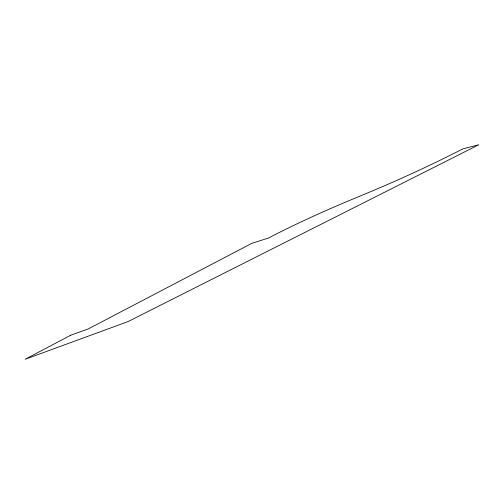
<?xml version="1.0" encoding="UTF-8"?>
<svg xmlns="http://www.w3.org/2000/svg" width="504" height="504" viewBox="0 0 504 504"><rect width="100%" height="100%" fill="white"/><g stroke="black" fill="none" stroke-linecap="round" stroke-linejoin="round"><path stroke-width="0.76" d="M70.724 335.217L25.2 359.239L127.985 321.615L478.8 144.761L462.924 148.863A134.65 12.821 -24.7 0 1 368.928 192.383L350.11 200.208A94.122 7.188 -23.9 0 0 268.55 238.027L251.855 243.325L88.131 328.992L70.724 335.217"/></g></svg>
